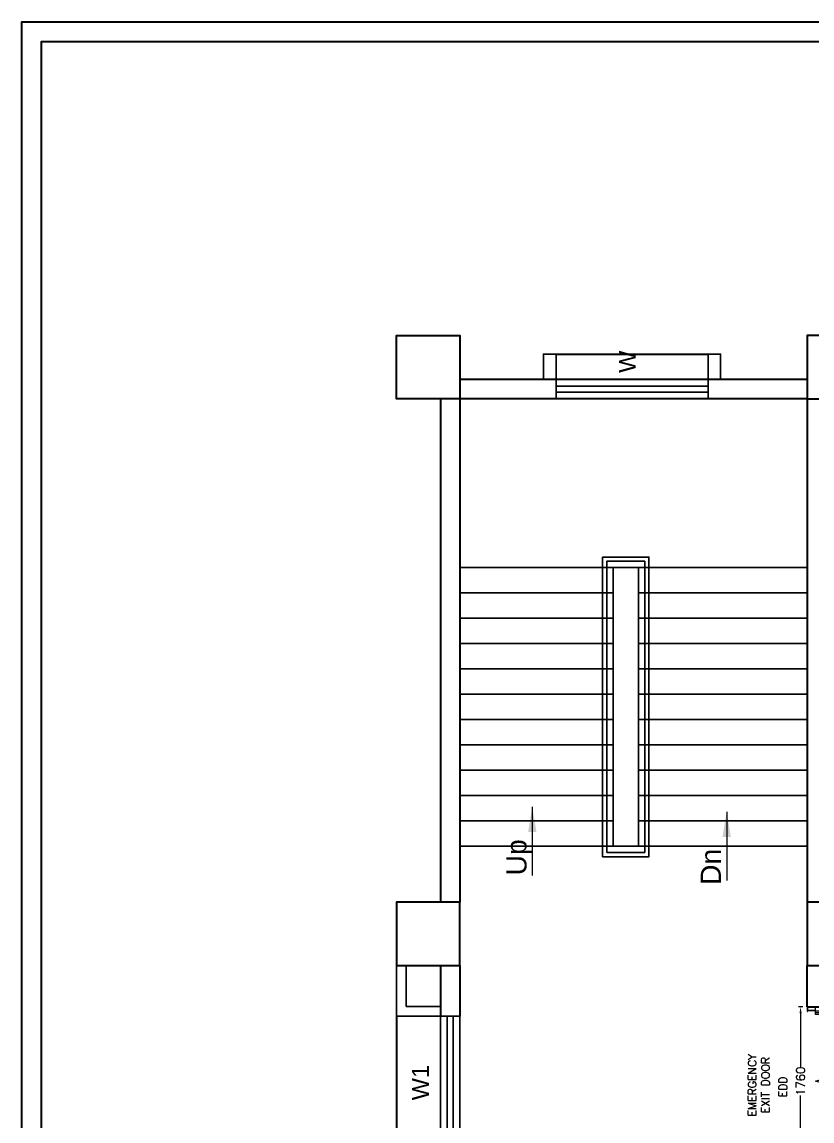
# Model space of a CAD drawing. Header units: millimetres. Extents: x 3552052 to 4144896, y -707811 to -630695.
# Drawn here: x 3708883 to 3718245, y -647246 to -634224 of the extents above; entities that cross this region are included whole.
import ezdxf
from ezdxf.enums import TextEntityAlignment as Align

# ---------------------------------------------------------------- set-up
doc = ezdxf.new("R2010")
doc.units = ezdxf.units.MM
doc.header["$LTSCALE"] = 6
doc.header["$MEASUREMENT"] = 0
doc.layers.get('0').update_dxf_attribs({"linetype": 'CONTINUOUS', "lineweight": 0})
doc.layers.get('Defpoints').update_dxf_attribs({"linetype": 'CONTINUOUS', "lineweight": 0})
for name, color, linetype, lineweight in [('1200 Door', 144, 'CONTINUOUS', 0), ('BLOCK HACTH', 10, 'CONTINUOUS', 0), ('Chajja', 7, 'CONTINUOUS', 0), ('COL', 5, 'CONTINUOUS', 0), ('DIM', 7, 'CONTINUOUS', 0), ('Double Leaf Door', 4, 'CONTINUOUS', 0), ('JOINERY', 7, 'CONTINUOUS', 0), ('Railing', 21, 'CONTINUOUS', 0), ('Staircase', 7, 'CONTINUOUS', 0), ('WALL', 8, 'CONTINUOUS', 0), ('walls', 1, 'CONTINUOUS', 0), ('Window', 161, 'CONTINUOUS', 0)]:
    doc.layers.add(name, color=color, linetype=linetype, lineweight=lineweight)
doc.styles.add('ARI', font='arial.ttf')
doc.styles.add('ARIAL', font='arial.ttf')
doc.styles.add('ROMANS', font='romans.shx')
doc.dimstyles.new('AEPL1', dxfattribs={"dimtxt": 100, "dimasz": 75, "dimexe": 25, "dimexo": 50, "dimtad": 0, "dimdec": 0, "dimtxsty": 'ROMANS', "dimcen": 2.5, "dimclrd": 7, "dimclre": 7, "dimclrt": 7, "dimadec": 0, "dimazin": 0, "dimtfac": 1, "dimtdec": 0, "dimtmove": 0, "dimatfit": 3, "dimfxl": 1, "dimlwd": 0, "dimlwe": 0, "dimarcsym": 0})
doc.dimstyles.new('int. dim', dxfattribs={"dimtxt": 900, "dimasz": 450, "dimexe": 150, "dimexo": 150, "dimgap": 150, "dimtad": 0, "dimdec": 0, "dimzin": 12, "dimdsep": 46, "dimtxsty": 'ARI', "dimblk": 'ARCHTICK', "dimcen": 1.5, "dimdle": 150, "dimclrd": 256, "dimclre": 256, "dimclrt": 7, "dimazin": 0, "dimtfac": 1, "dimtdec": 0, "dimtix": 1, "dimtmove": 2, "dimatfit": 3, "dimfxl": 1, "dimtolj": 1, "dimtzin": 0, "dimlwd": -1, "dimlwe": -1, "dimarcsym": 0})

# ---------------------------------------------------------------- blocks, each defined once
blk = doc.blocks.new('_ArchTick')
at = {"color": 0, "linetype": 'ByBlock', "const_width": 0.15}
blk.add_lwpolyline([(-0.5, -0.5), (0.5, 0.5)], dxfattribs=at)
blk = doc.blocks.new('1800x100')
at = {"layer": 'Double Leaf Door'}
for points in [[(101628, -31395), (101633, -31395), (101633, -31098), (101628, -31098)], [(101672, -31098), (101667, -31098), (101667, -31395), (101672, -31395)], [(103256, -31098), (103261, -31098), (103261, -31395), (103256, -31395)], [(103300, -31395), (103295, -31395), (103295, -31098), (103300, -31098)]]:
    blk.add_hatch(color=6, dxfattribs=at).paths.add_polyline_path(points)
at = {"layer": 'Double Leaf Door', "color": 8}
for p, q in [((101613, -30962), (101613, -30980)), ((101628, -30960), (101615, -30960)), ((101615, -30982), (101628, -30982)), ((101628, -31558), (101628, -30904)), ((101628, -30904), (101672, -30904)), ((101628, -30960), (101628, -30982)), ((101650, -31098), (101650, -30904)), ((101672, -30904), (101672, -31558)), ((103300, -30904), (103256, -30904)), ((103256, -30904), (103256, -31558)), ((103278, -31098), (103278, -30904)), ((103300, -31558), (103300, -30904)), ((103300, -30960), (103312, -30960)), ((103300, -30960), (103300, -30982)), ((103312, -30982), (103300, -30982)), ((103314, -30962), (103314, -30980)), ((101650, -31558), (101650, -31395)), ((103278, -31558), (103278, -31395)), ((101584, -31558), (101584, -31658)), ((101624, -31558), (101584, -31558)), ((101586, -31560), (101586, -31656)), ((101622, -31560), (101586, -31560)), ((101622, -31655), (101622, -31560)), ((101624, -31654), (101624, -31558)), ((101672, -31558), (101628, -31558)), ((103256, -31558), (103300, -31558)), ((103304, -31654), (103304, -31558)), ((103304, -31558), (103344, -31558)), ((103306, -31655), (103306, -31560)), ((103306, -31560), (103342, -31560)), ((103342, -31560), (103342, -31656)), ((103344, -31558), (103344, -31658)), ((101584, -31658), (101624, -31658)), ((101586, -31656), (101624, -31656)), ((101634, -31655), (101622, -31655)), ((101636, -31654), (101624, -31654)), ((101624, -31656), (101634, -31656)), ((101624, -31658), (101636, -31658)), ((101634, -31656), (101634, -31655)), ((101636, -31658), (101636, -31654)), ((103292, -31658), (103292, -31654)), ((103292, -31654), (103304, -31654)), ((103304, -31658), (103292, -31658)), ((103294, -31656), (103294, -31655)), ((103294, -31655), (103306, -31655)), ((103304, -31656), (103294, -31656)), ((103342, -31656), (103304, -31656)), ((103344, -31658), (103304, -31658))]:
    blk.add_line(p, q, dxfattribs=at)
at = {"layer": 'Double Leaf Door', "color": 6}
for p, q in [((101672, -31098), (101628, -31098)), ((101628, -31098), (101628, -31395)), ((101633, -31395), (101633, -31098)), ((101667, -31395), (101667, -31098)), ((101672, -31395), (101672, -31098)), ((103256, -31395), (103256, -31098)), ((103256, -31098), (103300, -31098)), ((103261, -31395), (103261, -31098)), ((103295, -31395), (103295, -31098)), ((103300, -31098), (103300, -31395)), ((101628, -31395), (101672, -31395)), ((103300, -31395), (103256, -31395))]:
    blk.add_line(p, q, dxfattribs=at)
at = {"layer": 'Double Leaf Door', "color": 6, "ltscale": 100}
for p, q in [((101667, -31098), (101667, -31395)), ((103261, -31098), (103261, -31395))]:
    blk.add_line(p, q, dxfattribs=at)
at = {"layer": 'Double Leaf Door', "color": 6}
for points in [[(101628, -31098), (101628, -31395), (101633, -31395), (101633, -31098), (101628, -31098)], [(101672, -31098), (101672, -31395), (101667, -31395), (101667, -31098), (101672, -31098)], [(103256, -31098), (103256, -31395), (103261, -31395), (103261, -31098), (103256, -31098)], [(103300, -31098), (103300, -31395), (103295, -31395), (103295, -31098), (103300, -31098)]]:
    blk.add_lwpolyline(points, dxfattribs=at)
at = {"layer": 'Double Leaf Door', "ltscale": 5000}
for points in [[(101628, -31098), (101628, -31395), (101633, -31395), (101633, -31098), (101628, -31098)], [(103300, -31098), (103300, -31395), (103295, -31395), (103295, -31098), (103300, -31098)]]:
    blk.add_lwpolyline(points, dxfattribs=at)
at = {"layer": 'Double Leaf Door', "color": 8}
for centre, radius, start, end in [((101613, -30971), 3.72, 90, 270), ((101615, -30962), 1.98, 90, 180), ((101615, -30980), 1.98, 180, 270), ((101602, -31796), 894, 15.3848, 85.5115), ((103269, -31727), 822, 90.8957, 168.2081), ((103312, -30962), 1.98, 0, 90), ((103312, -30980), 1.98, 270, 0), ((103314, -30971), 3.72, 270, 90)]:
    blk.add_arc(centre, radius, start, end, dxfattribs=at)
blk = doc.blocks.new('*D881')
at = {"layer": 'Defpoints', "color": 0, "linetype": 'ByBlock', "transparency": 16777216}
for p in [(3908654, -688627), (3908576, -690387), (3908654, -690387)]:
    blk.add_point(p, dxfattribs=at)
at = {"layer": 'DIM', "color": 7, "linetype": 'ByBlock', "lineweight": 0, "transparency": 16777216}
for p, q in [((3908604, -688627), (3908551, -688627)), ((3908576, -688702), (3908576, -689337)), ((3908576, -690312), (3908576, -689677)), ((3908604, -690387), (3908551, -690387))]:
    blk.add_line(p, q, dxfattribs=at)
at = {"layer": 'DIM', "color": 7, "linetype": 'ByBlock', "transparency": 16777216}
for points in [[(3908564, -688702), (3908589, -688702), (3908576, -688627)], [(3908564, -690312), (3908589, -690312), (3908576, -690387)]]:
    blk.add_solid(points, dxfattribs=at)
at = {"layer": 'DIM', "color": 7, "linetype": 'ByBlock', "lineweight": -3, "transparency": 16777216, "insert": (3908576, -689507), "char_height": 100, "attachment_point": 5, "rotation": 90, "style": 'ROMANS'}
blk.add_mtext('1760', dxfattribs=at)
blk = doc.blocks.new('AAA')
at = {"layer": 'BLOCK HACTH', "color": 7, "lineweight": -3}
blk.add_lwpolyline([(3906354.4, -686721.4), (3906654.4, -686721.4), (3906654.4, -683421.4), (3906354.4, -683421.4)], close=True, dxfattribs=at)
at = {"layer": 'Chajja', "color": 7, "linetype": 'ByBlock', "lineweight": 30}
blk.add_line((3905679.4, -680891.4), (3907479.4, -680891.4), dxfattribs=at)
at = {"layer": 'Chajja', "color": 8, "linetype": 'ByBlock', "lineweight": -3}
for points in [[(3905529.4, -681191.4), (3905529.4, -680891.4), (3905679.4, -680891.4), (3905679.4, -681191.4)], [(3907479.4, -681191.4), (3907479.4, -680891.4), (3907629.4, -680891.4), (3907629.4, -681191.4)]]:
    blk.add_lwpolyline(points, dxfattribs=at)
at = {"layer": 'COL', "color": 7, "lineweight": 30}
for points in [[(3904539.4, -681421.4), (3903789.4, -681421.4), (3903789.4, -680671.4), (3904539.4, -680671.4)], [(3908654.4, -681421.4), (3909404.4, -681421.4), (3909404.4, -680671.4), (3908654.4, -680671.4)], [(3903789.4, -688136.4), (3904539.4, -688136.4), (3904539.4, -687386.4), (3903789.4, -687386.4)], [(3908654.4, -688136.4), (3909404.4, -688136.4), (3909404.4, -687386.4), (3908654.4, -687386.4)]]:
    blk.add_lwpolyline(points, close=True, dxfattribs=at)
at = {"layer": 'Railing', "color": 7, "lineweight": -3}
for points in [[(3906229.4, -686846.4), (3906779.4, -686846.4), (3906779.4, -683296.4), (3906229.4, -683296.4)], [(3906279.4, -686796.4), (3906729.4, -686796.4), (3906729.4, -683346.4), (3906279.4, -683346.4)]]:
    blk.add_lwpolyline(points, close=True, dxfattribs=at)
at = {"layer": 'Staircase', "color": 7, "linetype": 'Continuous', "lineweight": -3}
for p, q in [((3906354.4, -683421.4), (3904539.4, -683421.4)), ((3906654.4, -683421.4), (3908654.4, -683421.4)), ((3906354.4, -683721.4), (3904539.4, -683721.4)), ((3906654.4, -683721.4), (3908654.4, -683721.4)), ((3906354.4, -684021.4), (3904539.4, -684021.4)), ((3906654.4, -684021.4), (3908654.4, -684021.4)), ((3906354.4, -684321.4), (3904539.4, -684321.4)), ((3906654.4, -684321.4), (3908654.4, -684321.4)), ((3906354.4, -684621.4), (3904539.4, -684621.4)), ((3906654.4, -684621.4), (3908654.4, -684621.4)), ((3906354.4, -684921.4), (3904539.4, -684921.4)), ((3906654.4, -684921.4), (3908654.4, -684921.4)), ((3906354.4, -685221.4), (3904539.4, -685221.4)), ((3906654.4, -685221.4), (3908654.4, -685221.4)), ((3906354.4, -685521.4), (3904539.4, -685521.4)), ((3906654.4, -685521.4), (3908654.4, -685521.4)), ((3906354.4, -685821.4), (3904539.4, -685821.4)), ((3906654.4, -685821.4), (3908654.4, -685821.4)), ((3906354.4, -686121.4), (3904539.4, -686121.4)), ((3906654.4, -686121.4), (3908654.4, -686121.4)), ((3906354.4, -686421.4), (3904539.4, -686421.4)), ((3906654.4, -686421.4), (3908654.4, -686421.4)), ((3906354.4, -686721.4), (3904539.4, -686721.4)), ((3906654.4, -686721.4), (3908654.4, -686721.4))]:
    blk.add_line(p, q, dxfattribs=at)
at = {"layer": 'WALL', "color": 7, "linetype": 'ByBlock', "lineweight": 30}
for p, q in [((3908654.4, -681191.4), (3904539.4, -681191.4)), ((3904309.4, -681421.4), (3904309.4, -687386.4)), ((3904539.4, -681421.4), (3904539.4, -687386.4)), ((3908654.4, -681421.4), (3904539.4, -681421.4)), ((3908654.4, -681421.4), (3908654.4, -687386.4)), ((3904309.4, -688136.4), (3904309.4, -688736.4)), ((3904539.4, -688136.4), (3904539.4, -688736.4)), ((3908654.4, -688137.4), (3908654.4, -688136.4)), ((3908654.4, -688626.9), (3908654.4, -688137.4)), ((3903789.4, -688736.4), (3903789.4, -690536.4))]:
    blk.add_line(p, q, dxfattribs=at)
at = {"layer": 'WALL', "color": 7, "lineweight": 30}
blk.add_line((3908654.4, -688626.9), (3908884.4, -688626.9), dxfattribs=at)
at = {"layer": 'WALL', "color": 7, "linetype": 'ByBlock', "lineweight": -3}
for points in [[(3908654.4, -688136.4), (3908654.4, -681421.4), (3911484.4, -681421.4)], [(3903789.4, -688136.4), (3903789.4, -688736.4), (3904309.4, -688736.4)], [(3903904.4, -688136.4), (3903904.4, -688621.4), (3904309.4, -688621.4)]]:
    blk.add_lwpolyline(points, dxfattribs=at)
at = {"layer": 'walls', "color": 8, "linetype": 'Continuous', "lineweight": -3}
blk.add_line((3904539.4, -688736.4), (3904309.4, -688736.4), dxfattribs=at)
at = {"layer": 'Window', "color": 7, "linetype": 'Continuous', "lineweight": -3}
for points in [[(3907479.4, -681191.4), (3907479.4, -681421.4), (3905679.4, -681421.4), (3905679.4, -681191.4)], [(3907479.4, -681271.4), (3907479.4, -681341.4), (3905679.4, -681341.4), (3905679.4, -681271.4)], [(3904309.4, -690536.4), (3904539.4, -690536.4), (3904539.4, -688736.4), (3904309.4, -688736.4)], [(3904389.4, -690536.4), (3904459.4, -690536.4), (3904459.4, -688736.4), (3904389.4, -688736.4)]]:
    blk.add_lwpolyline(points, close=True, dxfattribs=at)
at = {"layer": 'Double Leaf Door', "color": 8, "lineweight": -3, "rotation": 270}
blk.add_blockref('1800x100', (3940312.9, -587043.1), dxfattribs=at)
at = {"layer": '1200 Door', "color": 8, "linetype": 'ByBlock', "lineweight": -3, "style": 'ROMANS'}
blk.add_text('EDD', height=94.18, rotation=90, dxfattribs=at).set_placement((3908413.3, -689695.4, -35804.4))
at = {"layer": '1200 Door', "color": 8, "linetype": 'ByBlock', "lineweight": -3, "insert": (3908081.7, -689584.5), "char_height": 94.18, "width": 1944.789, "attachment_point": 5, "rotation": 90, "style": 'ROMANS'}
blk.add_mtext(' EMERGENCY\\P EXIT DOOR', dxfattribs=at)
at = {"layer": 'JOINERY', "color": 7, "lineweight": -3, "style": 'ARIAL', "width": 1}
for s, p in [('W', (3906623.7, -681113.9)), ('W1', (3904171.8, -689733.1))]:
    blk.add_text(s, height=200, rotation=90, dxfattribs=at).set_placement(p)
at = {"layer": 'Staircase', "color": 8, "lineweight": -3, "style": 'ARIAL'}
for s, p in [('Up', (3905328.8, -686854.3)), ('Dn', (3907632.5, -686966.8))]:
    blk.add_text(s, height=240, rotation=90, dxfattribs=at).set_placement(p, align=Align.CENTER)
at = {"layer": 'DIM', "color": 8, "linetype": 'ByBlock', "lineweight": -3}
dim = blk.add_linear_dim(base=(3908576.2, -690386.9), p1=(3908654.4, -688626.9), p2=(3908654.4, -690386.9), angle=90, dimstyle='AEPL1', dxfattribs=at)
dim.commit()
dim.dimension.update_dxf_attribs({"geometry": '*D881', "text_midpoint": (3908576.2, -689506.9)})
at = {"layer": 'Staircase', "color": 8, "lineweight": -3}
for points in [[(3905397.1, -686255.6, -101230.8), (3905397.1, -687071.1, -101230.8)], [(3907700.8, -686314.4, -101230.8), (3907700.8, -687129.9, -101230.8)]]:
    blk.add_leader(points, dimstyle='int. dim', override={"dimasz": 300, "dimgap": 70, "dimtad": 0}, dxfattribs=at)

msp = doc.modelspace()

# ---------------------------------------------------------------- linework, layer by layer
at = {"color": 7, "lineweight": 30}
for points in [[(3753964.5, -634223.7), (3753964.5, -666235.1), (3708883.3, -666235.1), (3708883.3, -634223.7)], [(3753732.7, -634455.5), (3753732.7, -666003.3), (3709115.1, -666003.3), (3709115.1, -634455.5)]]:
    msp.add_lwpolyline(points, close=True, dxfattribs=at)

# ---------------------------------------------------------------- block references
at = {"color": 0, "lineweight": -3}
msp.add_blockref('AAA', (-190466.8, 42732.5), dxfattribs=at)

doc.saveas('drawing.dxf')
